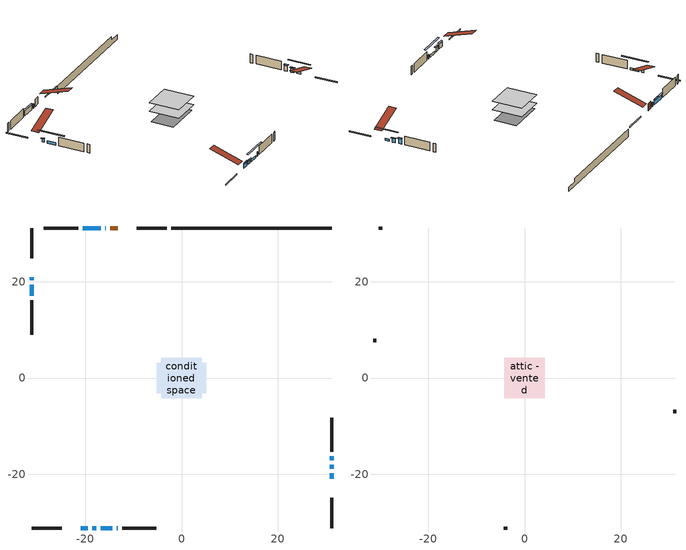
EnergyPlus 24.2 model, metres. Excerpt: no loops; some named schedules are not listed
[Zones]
conditioned space
 floor adiabatic (AdiabaticFloorConstruction): -4.17,-4.17 -4.17,4.17 4.17,4.17 4.17,-4.17 z0.61
 floor foundation (Slab1 construction): -5.19,-3.14 -5.19,3.14 5.19,3.14 5.19,-3.14 z-1.65
 wall outside (RimJoist1 construction): -3.04,31.22 -9.29,31.22 / -31.22,-31.22 -24.97,-31.22 / -31.22,31.22 -31.22,24.97 / 31.22,-31.22 31.22,-24.97 z0.61:0.91
 wall outside (AdiabaticWallConstruction 1): -13.28,31.22 -14.87,31.22 z0.61:2.64
 wall outside (AdiabaticWallConstruction): -15.8,31.22 -15.89,31.22 / -13.52,-31.22 -13.28,-31.22 z0.61:1.83; -20.97,-31.22 -19.5,-31.22 z0.61:1.93; -18.57,-31.22 -17.71,-31.22 / 31.22,-18.88 31.22,-18.01 z0.61:1.73; -31.22,20.97 -31.22,20.36 z0.61:1.58; 31.22,-20.97 31.22,-19.8 / -16.78,-31.22 -14.44,-31.22 / -31.22,19.43 -31.22,17.1 z0.61:1.22; 31.22,-17.08 31.22,-16.27 z0.61:2.08; -16.82,31.22 -20.58,31.22 z0.61:1.98
 wall outside (Wall1 construction): -21.51,31.22 -28.63,31.22 / -12.36,-31.22 -5.24,-31.22 / -31.22,16.17 -31.22,9.05 / 31.22,-15.34 31.22,-8.23 z0.61:3.05
 wall foundation (FoundationWall1 construction): -2.11,31.22,-1.65 -2.11,31.22,0.61 27.88,31.22,0.61 27.88,31.22,-0.46 31.22,31.22,-0.46 31.22,31.22,-1.65
 window (WindowConstruction 6): -15.8,31.22 -15.89,31.22 z0.61:1.83
 window (WindowConstruction 3): -20.97,-31.22 -19.5,-31.22 z0.61:1.93
 window (WindowConstruction 4): -18.57,-31.22 -17.71,-31.22 z0.61:1.73
 window (WindowConstruction 5): -31.22,20.97 -31.22,20.36 z0.61:1.58
 window (WindowConstruction 8): 31.22,-20.97 31.22,-19.8 z0.61:1.22
 window (WindowConstruction 9): -16.78,-31.22 -14.44,-31.22 z0.61:1.22
 window (WindowConstruction 10): -31.22,19.43 -31.22,17.1 z0.61:1.22
 window (WindowConstruction 7): -13.51,-31.22 -13.29,-31.22 z0.61:1.83
 window (WindowConstruction): 31.22,-18.87 31.22,-18.01 z0.61:1.73
 window (WindowConstruction 1): 31.22,-17.08 31.22,-16.27 z0.61:2.08
 window (WindowConstruction 2): -16.82,31.22 -20.58,31.22 z0.61:1.98
 door (Door): -13.28,31.22 -14.87,31.22 z0.61:2.64
 ceiling adiabatic (AdiabaticFloorConstruction): 4.17,-4.17 4.17,4.17 -4.17,4.17 -4.17,-4.17 z0.61
attic - vented
 floor to conditioned space (Floor1 construction Reversed): -4.17,-4.17 -4.17,4.17 4.17,4.17 4.17,-4.17 z3.05
 wall outside (Wall2 construction): -29.56,31.22 -30.29,31.22 / -4.31,-31.22 -3.58,-31.22 / -31.22,8.12 -31.22,7.39 / 31.22,-7.3 31.22,-6.57 z0.61:3.05
 roof outside (Roof1 construction): -12.35,31.22,3.05 -12.35,23.09,5.76 -10.21,23.09,5.76 -10.21,31.22,3.05; -21.9,-31.22,3.05 -21.9,-23.09,5.76 -24.04,-23.09,5.76 -24.04,-31.22,3.05; -31.22,21.9,3.05 -23.09,21.9,5.76 -23.09,24.04,5.76 -31.22,24.04,3.05; 31.22,-21.9,3.05 23.09,-21.9,5.76 23.09,-24.04,5.76 31.22,-24.04,3.05
shading: -19.3,-31.22 -21.17,-31.22 -21.17,-31.63 -19.3,-31.63 z2.13; -17.51,-31.22 -18.77,-31.22 -18.77,-31.63 -17.51,-31.63 z1.93; -31.22,20.16 -31.22,21.17 -31.63,21.17 -31.63,20.16 z1.78; 31.22,-17.16 31.22,-23.61 31.63,-23.61 31.63,-17.16 z3.86; -11.8,-31.22 -19.42,-31.22 -19.42,-31.63 -11.8,-31.63 z3.86; -31.22,14.46 -31.22,22.07 -31.63,22.07 -31.63,14.46 z3.86; 31.22,-17.81 31.22,-19.08 31.63,-19.08 31.63,-17.81 z1.93; 31.22,-16.07 31.22,-17.28 31.63,-17.28 31.63,-16.07 z2.28; -20.78,31.22 -16.62,31.22 -16.62,31.63 -20.78,31.63 z2.18
[Building]
Building 1: Terrain=Suburbs
[Site:Location]
Edmonton Intl AP_AB: Latitude {deg}=53.31; Longitude {deg}=-113.58; Time Zone {hr}=-7; Elevation {m}=723; Keep Site Location Information=Yes
[Site:GroundTemperature:Shallow]
-1.56185, -3.61833, -3.78302, -2.80711, 1.11059, 5.01004, 8.39065, 10.5322, 10.7141, 8.97234, 5.67794, 1.89811
[Site:WaterMainsTemperature]
Calculation Method=Schedule; Temperature Schedule=mains temperature schedule
[Material] Roughness=Rough; Thermal Absorptance=0.9
Name | Thickness {m} | Conductivity {W/m-K} | Density {kg/m3} | Specific Heat {J/kg-K} | Solar Absorptance | Visible Absorptance
asphalt or fiberglass shingles | 0.00635 | 0.162714 | 1121.4 | 1465.45 | 0.4 | 0.4
ceiling loosefill ins | 0.169333 | 0.0480833 | 16.02 | 1046.75 | 0.7 | 0.7
ceiling stud and cavity | 0.1397 | 0.558701 | 65.682 | 1177.47 | 0.7 | 0.7
concrete 4.0 in. | 0.1016 | 1.803125 | 2242.8 | 837.4 | 0.7 | 0.7
concrete 8.0 in. | 0.2032 | 1.803125 | 2242.8 | 837.4 | 0.7 | 0.7
door material | 0.04445 | 0.188738 | 512.64 | 1214.23 | 0.7 | 0.7
exterior vertical ins | 0.018407 | 0.029427 | 32.04 | 1214.23 | 0.7 | 0.7
floor covering | 0.0127 | 0.0433444 | 54.468 | 1339.84 | 0.6 | 0.6
floor rigid ins; wall rigid ins | 0.512978 | 0.029427 | 32.04 | 1214.23 | 0.7 | 0.7
floor stud and cavity | 0.1397 | 1.75129 | 37.0049 | 1207.88 | 0.7 | 0.7
furniture material conditioned space 1 | 0.1524 | 0.115458 | 640.8 | 1214.23 | 0.6 | 0.6
gypsum board | 0.0127 | 0.160291 | 801 | 837.4 | 0.6 | 0.6
gypsum board 1 | 0.0127 | 0.160291 | 801 | 837.4 | 0.7 | 0.7
osb sheathing 0.5 in. | 0.0127 | 0.115458 | 512.64 | 1214.23 | 0.7 | 0.7
osb sheathing 0.75 in. | 0.01905 | 0.115458 | 512.64 | 1214.23 | 0.7 | 0.7
osb sheathing 2.0 in. | 0.0508 | 0.115458 | 512.64 | 1214.23 | 0.7 | 0.7
rim joist stud and cavity | 0.0508 | 0.0314757 | 125.044 | 1163.47 | 0.6 | 0.6
wall stud and cavity | 0.1397 | 0.100683 | 139.0536 | 1170.24 | 0.7 | 0.7
wall stud and cavity 1 | 0.0889 | 6.1454 | 50.32683 | 1063.81 | 0.6 | 0.6
wall stud and cavity 2 | 0.0889 | 0.380278 | 52.3479 | 1209.89 | 0.7 | 0.7
wall stud and cavity 3 | 0.0889 | 0.391764 | 83.0341 | 1211.67 | 0.7 | 0.7
wood siding | 0.0254 | 0.102417 | 544.68 | 1172.36 | 0.4 | 0.4
wood siding 1 | 0.00254 | 0.102417 | 544.68 | 1172.36 | 0.4 | 0.4
wood siding 2; wood siding 3; wood siding 4 | 0.0254 | 0.102417 | 544.68 | 1172.36 | 0.7 | 0.7
[WindowMaterial:SimpleGlazingSystem]
Name | U-Factor {W/m2-K} | Solar Heat Gain Coefficient
WindowMaterial | 2.32968 | 0.53
WindowMaterial 1 | 4.6747 | 0.52
WindowMaterial 2 | 2.168996 | 0.6
WindowMaterial 3 | 2.20534 | 0.58
WindowMaterial 4 | 2.44608 | 0.48
WindowMaterial 5 | 3.653793 | 0.29
WindowMaterial 6 | 5.03525 | 0.62
WindowMaterial 7 | 2.6908 | 0.45
[Construction]
AdiabaticFloorConstruction: floor stud and cavity, floor rigid ins, osb sheathing 0.75 in., floor covering
AdiabaticWallConstruction: wood siding 3, wall rigid ins, wall stud and cavity 2, gypsum board
AdiabaticWallConstruction 1: wood siding 4, wall rigid ins, wall stud and cavity 2, gypsum board
Door: door material
Floor1 construction Reversed: gypsum board, ceiling stud and cavity, ceiling loosefill ins
FoundationWall1 construction: concrete 8.0 in., gypsum board 1
furniture construction conditioned space 1: furniture material conditioned space 1
PartitionWallConstruction: gypsum board, wall stud and cavity 3, gypsum board
RimJoist1 construction: wood siding 2, osb sheathing 2.0 in., rim joist stud and cavity
Roof1 construction: asphalt or fiberglass shingles
Slab1 construction: concrete 4.0 in.
Wall1 construction: wood siding, osb sheathing 0.5 in., wall stud and cavity, gypsum board
Wall2 construction: wood siding 1, wall stud and cavity 1
WindowConstruction; WindowConstruction 4: WindowMaterial
WindowConstruction 1: WindowMaterial 1
WindowConstruction 10; WindowConstruction 8; WindowConstruction 9: WindowMaterial 7
WindowConstruction 2: WindowMaterial 2
WindowConstruction 3: WindowMaterial 3
WindowConstruction 5: WindowMaterial 4
WindowConstruction 6: WindowMaterial 5
WindowConstruction 7: WindowMaterial 6
[Zone] Multiplier=1; Part of Total Floor Area=Yes
Name | Volume {m3}
attic - vented | 30.5633
conditioned space | 331.7
[Space]
Name | Zone | Volume {m3}
attic - vented 1 | attic - vented | 30.5633
conditioned space 1 | conditioned space | 331.7
[ZoneInfiltration:EffectiveLeakageArea]
infil attic - vented 1: Zone or Space=attic - vented 1; Schedule=Always On Discrete; Effective Air Leakage Area {cm2}=2418.78; Stack Coefficient=0.000357832; Wind Coefficient=1.27808e-05
[ZoneMixing]
whole house fan mix: Zone or Space=attic - vented; Schedule=Always On Continuous; Design Flow Rate Calculation Method=Flow/Zone; Design Flow Rate {m3/s}=0; Source Zone or Space=conditioned space
[SurfaceProperty:ExposedFoundationPerimeter]
Slab1: Exposed Perimeter Calculation Method=TotalExposedPerimeter; Total Exposed Perimeter {m}=33.326
[InternalMass] Zone or ZoneList=conditioned space; Space or SpaceList=conditioned space 1
Name | Construction | Surface Area {m2}
furniture mass conditioned space 1 | furniture construction conditioned space 1 | 53.8959
partition wall mass | PartitionWallConstruction | 134.74
[Lights]
interior lighting: Zone or ZoneList or Space or SpaceList=conditioned space 1; Schedule=interior lighting schedule; Design Level Calculation Method=LightingLevel; Lighting Level {W}=343.2; Return Air Fraction=0; Fraction Radiant=0.6; Fraction Visible=0.2; Fraction Replaceable=1
[People]
occupants: Zone or ZoneList or Space or SpaceList=conditioned space 1; Number of People Schedule=occupants schedule; Number of People Calculation Method=People; Number of People=3; Fraction Radiant=0.314171; Sensible Heat Fraction=0.56303; Activity Level Schedule=occupants activity schedule; Carbon Dioxide Generation Rate {m3/s-W}=0; Enable ASHRAE 55 Comfort Warnings=No; Mean Radiant Temperature Calculation Type=EnclosureAveraged
[ElectricEquipment] Zone or ZoneList or Space or SpaceList=conditioned space 1; Design Level Calculation Method=EquipmentLevel
Name | Schedule | Design Level {W} | Fraction Latent | Fraction Radiant | Fraction Lost
clothes dryer | clothes dryer schedule | 140.772 | 0.015 | 0.081 | 0.85
clothes washer | clothes washer schedule | 32.1985 | 0.03 | 0.162 | 0.7
cooking range | cooking range schedule | 215.147 | 0.08 | 0.432 | 0.2
dishwasher | dishwasher schedule | 66.8632 | 0.3 | 0.18 | 0.4
fridge | fridge schedule | 72.9452 | 0 | 0.6 | 0
mech vent bath fan 0 | mech vent bath fan 0 schedule | 50.2 | 0 | 0 | 1
mech vent bath fan 1 | mech vent bath fan 1 schedule | 50.2 | 0 | 0 | 1
mech vent house fan | mech vent house fan schedule | 0 | 0 | 0 | 1
mech vent house fan cfis | mech vent house fan cfis schedule | 0 | 0 | 0 | 0
mech vent range fan 0 | mech vent range fan 0 schedule | 57 | 0 | 0 | 1
misc plug loads | misc plug loads schedule | 494.7 | 0.045 | 0.513 | 0.1
whole house fan | Always On Discrete | 0 | 0 | 0 | 1
[OtherEquipment] Zone or ZoneList or Space or SpaceList=conditioned space 1; Design Level Calculation Method=EquipmentLevel
Name | Fuel Type | Schedule | Design Level {W} | Fraction Latent | Fraction Radiant | Fraction Lost
clothes dryer 1 | Electricity | clothes dryer schedule | 0 | 0.015 | 0.081 | 0.85
cooking range 1 | Electricity | cooking range schedule | 0 | 0.08 | 0.432 | 0.2
general water use latent | None | general water use schedule | 62.594 | 1 | 0 | 0
general water use sensible | None | general water use schedule | -61.6891 | 0 | 0.6 | 0
mech vent house fan latent load | None | Always On Discrete | 0 | 1 | 0 | 0
mech vent house fan sensible load | None | Always On Discrete | 0 | 0 | 0 | 0
water heater energy adjustment1 | NaturalGas | Always On Discrete | 0.01 | 0 | 0 | 1
[ZoneInfiltration:DesignFlowRate] Zone or ZoneList or Space or SpaceList=conditioned space 1; Schedule=Always On Discrete; Design Flow Rate Calculation Method=Flow/Zone; Design Flow Rate {m3/s}=0
infil flow; natural vent flow; whole house fan flow
[AvailabilityManager:Scheduled]
furnace airloop Availability Manager: Schedule=Always On Discrete
[Foundation:Kiva]
Foundation Kiva 1: Initial Indoor Air Temperature {C}=18; Wall Height Above Grade {m}=0.609996; Wall Depth Below Slab {m}=0.2032; Custom Block Material Name 1=exterior vertical ins; Custom Block Depth 1 {m}=2.26; Custom Block X Position 1 {m}=0.2159; Custom Block Z Position 1 {m}=0
[Foundation:Kiva:Settings]
Soil Conductivity {W/m-K}=0.849921; Soil Density {kg/m3}=1842.3; Soil Specific Heat {J/kg-K}=418.7; Ground Solar Absorptivity=0.9; Ground Thermal Absorptivity=0.9; Ground Surface Roughness {m}=0.03; Far-Field Width {m}=40; Deep-Ground Boundary Condition=ZeroFlux; Deep-Ground Depth {m}=40; Minimum Cell Dimension {m}=0.2; Maximum Cell Growth Coefficient=3; Simulation Timestep=Timestep
[Exterior:Lights]
exterior lighting: Schedule=exterior lighting schedule; Design Level {W}=75.6
[EnergyManagementSystem:GlobalVariable]
furnace_airloop_Fan_RTF
infil_program_Qfan
infil_program_Qinf
natural_vent_program_Qnv
natural_vent_program_Qwhf
[EnergyManagementSystem:Sensor]
Name | Output:Variable or Output:Meter Index Key | Output:Variable or Output:Meter
airflow_gain | infil flow | Infiltration Sensible Heat Gain Energy
airflow_gain_1 | natural vent flow | Infiltration Sensible Heat Gain Energy
airflow_gain_2 | whole house fan flow | Infiltration Sensible Heat Gain Energy
airflow_loss | infil flow | Infiltration Sensible Heat Loss Energy
airflow_loss_1 | natural vent flow | Infiltration Sensible Heat Loss Energy
airflow_loss_2 | whole house fan flow | Infiltration Sensible Heat Loss Energy
clg_load_cond |  | Cooling:EnergyTransfer:Zone:CONDITIONED SPACE
clg_sp_s; clg_sp_s_1 | cooling setpoint | Schedule Value
clothes_dryer_exhaust_0_sch_s | clothes dryer exhaust 0 schedule | Schedule Value
cool_season | cooling season schedule | Schedule Value
htg_load_cond |  | Heating:EnergyTransfer:Zone:CONDITIONED SPACE
htg_sp_s; htg_sp_s_1 | heating setpoint | Schedule Value
ig_ee_conv | clothes dryer | Electric Equipment Convective Heating Energy
ig_ee_conv_2 | cooking range | Electric Equipment Convective Heating Energy
ig_ee_conv_4 | fridge | Electric Equipment Convective Heating Energy
ig_ee_conv_5 | misc plug loads | Electric Equipment Convective Heating Energy
ig_ee_conv_6 | whole house fan | Electric Equipment Convective Heating Energy
ig_ee_rad | clothes dryer | Electric Equipment Radiant Heating Energy
ig_ee_rad_2 | cooking range | Electric Equipment Radiant Heating Energy
ig_ee_rad_4 | fridge | Electric Equipment Radiant Heating Energy
ig_ee_rad_5 | misc plug loads | Electric Equipment Radiant Heating Energy
ig_ee_rad_6 | whole house fan | Electric Equipment Radiant Heating Energy
ig_lgt_conv | interior lighting | Lights Convective Heating Energy
ig_lgt_rad | interior lighting | Lights Radiant Heating Energy
ig_lgt_vis | interior lighting | Lights Visible Radiation Heating Energy
ig_oe_conv | clothes dryer 1 | Other Equipment Convective Heating Energy
ig_oe_conv_1 | cooking range 1 | Other Equipment Convective Heating Energy
ig_oe_conv_2 | general water use latent | Other Equipment Convective Heating Energy
ig_oe_conv_3 | general water use sensible | Other Equipment Convective Heating Energy
ig_oe_conv_4 | water heater energy adjustment1 | Other Equipment Convective Heating Energy
ig_oe_rad | clothes dryer 1 | Other Equipment Radiant Heating Energy
ig_oe_rad_1 | cooking range 1 | Other Equipment Radiant Heating Energy
ig_oe_rad_2 | general water use latent | Other Equipment Radiant Heating Energy
ig_oe_rad_3 | general water use sensible | Other Equipment Radiant Heating Energy
ig_oe_rad_4 | water heater energy adjustment1 | Other Equipment Radiant Heating Energy
ig_ppl_conv | occupants | People Convective Heating Energy
ig_ppl_rad | occupants | People Radiant Heating Energy
im_conv | furniture mass conditioned space 1 | Surface Inside Face Convection Heat Gain Energy
im_conv_1 | partition wall mass | Surface Inside Face Convection Heat Gain Energy
im_ig | furniture mass conditioned space 1 | Surface Inside Face Internal Gains Radiation Heat Gain Energy
im_ig_1 | partition wall mass | Surface Inside Face Internal Gains Radiation Heat Gain Energy
im_lgt | furniture mass conditioned space 1 | Surface Inside Face Lights Radiation Heat Gain Energy
im_lgt_1 | partition wall mass | Surface Inside Face Lights Radiation Heat Gain Energy
im_sol | furniture mass conditioned space 1 | Surface Inside Face Solar Radiation Heat Gain Energy
im_sol_1 | partition wall mass | Surface Inside Face Solar Radiation Heat Gain Energy
im_surf | furniture mass conditioned space 1 | Surface Inside Face Net Surface Thermal Radiation Heat Gain Energy
im_surf_1 | partition wall mass | Surface Inside Face Net Surface Thermal Radiation Heat Gain Energy
mech_vent_bath_fan_0_sch_s | mech vent bath fan 0 schedule | Schedule Value
mech_vent_bath_fan_1_sch_s | mech vent bath fan 1 schedule | Schedule Value
mech_vent_range_fan_0_sch_s | mech vent range fan 0 schedule | Schedule Value
mv_conv | mech vent bath fan 0 | Electric Equipment Convective Heating Energy
mv_conv_1 | mech vent bath fan 1 | Electric Equipment Convective Heating Energy
mv_conv_2 | mech vent house fan | Electric Equipment Convective Heating Energy
mv_conv_3 | mech vent house fan cfis | Electric Equipment Convective Heating Energy
mv_conv_4 | mech vent range fan 0 | Electric Equipment Convective Heating Energy
mv_conv_5 | mech vent house fan latent load | Other Equipment Convective Heating Energy
mv_conv_6 | mech vent house fan sensible load | Other Equipment Convective Heating Energy
mv_rad | mech vent bath fan 0 | Electric Equipment Radiant Heating Energy
mv_rad_1 | mech vent bath fan 1 | Electric Equipment Radiant Heating Energy
mv_rad_2 | mech vent house fan | Electric Equipment Radiant Heating Energy
mv_rad_3 | mech vent house fan cfis | Electric Equipment Radiant Heating Energy
mv_rad_4 | mech vent range fan 0 | Electric Equipment Radiant Heating Energy
mv_rad_5 | mech vent house fan latent load | Other Equipment Radiant Heating Energy
mv_rad_6 | mech vent house fan sensible load | Other Equipment Radiant Heating Energy
natural_vent_s | natural vent schedule | Schedule Value
out_pb_s |  | Site Outdoor Air Barometric Pressure
out_wt_s |  | Site Outdoor Air Humidity Ratio
site_vw_s |  | Site Wind Speed
ss_back_out | Window1 | Surface Window Shortwave from Zone Back Out Window Heat Transfer Rate
ss_back_out_1 | Window10 | Surface Window Shortwave from Zone Back Out Window Heat Transfer Rate
ss_back_out_10 | Window8 | Surface Window Shortwave from Zone Back Out Window Heat Transfer Rate
ss_back_out_2 | Window11 | Surface Window Shortwave from Zone Back Out Window Heat Transfer Rate
ss_back_out_3 | Window12 | Surface Window Shortwave from Zone Back Out Window Heat Transfer Rate
ss_back_out_4 | Window13 | Surface Window Shortwave from Zone Back Out Window Heat Transfer Rate
ss_back_out_5 | Window14 | Surface Window Shortwave from Zone Back Out Window Heat Transfer Rate
ss_back_out_6 | Window16 | Surface Window Shortwave from Zone Back Out Window Heat Transfer Rate
ss_back_out_7 | Window4 | Surface Window Shortwave from Zone Back Out Window Heat Transfer Rate
ss_back_out_8 | Window5 | Surface Window Shortwave from Zone Back Out Window Heat Transfer Rate
ss_back_out_9 | Window6 | Surface Window Shortwave from Zone Back Out Window Heat Transfer Rate
ss_conv | Door1 | Surface Inside Face Convection Heat Gain Energy
ss_conv_1 | Window1 | Surface Inside Face Convection Heat Gain Energy
ss_conv_10 | Window6 | Surface Inside Face Convection Heat Gain Energy
ss_conv_11 | Window8 | Surface Inside Face Convection Heat Gain Energy
ss_conv_2 | Window10 | Surface Inside Face Convection Heat Gain Energy
ss_conv_3 | Window11 | Surface Inside Face Convection Heat Gain Energy
ss_conv_4 | Window12 | Surface Inside Face Convection Heat Gain Energy
ss_conv_5 | Window13 | Surface Inside Face Convection Heat Gain Energy
ss_conv_6 | Window14 | Surface Inside Face Convection Heat Gain Energy
ss_conv_7 | Window16 | Surface Inside Face Convection Heat Gain Energy
ss_conv_8 | Window4 | Surface Inside Face Convection Heat Gain Energy
ss_conv_9 | Window5 | Surface Inside Face Convection Heat Gain Energy
ss_ig | Door1 | Surface Inside Face Internal Gains Radiation Heat Gain Energy
ss_ig_1 | Window1 | Surface Inside Face Internal Gains Radiation Heat Gain Energy
ss_ig_10 | Window6 | Surface Inside Face Internal Gains Radiation Heat Gain Energy
ss_ig_11 | Window8 | Surface Inside Face Internal Gains Radiation Heat Gain Energy
ss_ig_2 | Window10 | Surface Inside Face Internal Gains Radiation Heat Gain Energy
ss_ig_3 | Window11 | Surface Inside Face Internal Gains Radiation Heat Gain Energy
ss_ig_4 | Window12 | Surface Inside Face Internal Gains Radiation Heat Gain Energy
ss_ig_5 | Window13 | Surface Inside Face Internal Gains Radiation Heat Gain Energy
ss_ig_6 | Window14 | Surface Inside Face Internal Gains Radiation Heat Gain Energy
ss_ig_7 | Window16 | Surface Inside Face Internal Gains Radiation Heat Gain Energy
ss_ig_8 | Window4 | Surface Inside Face Internal Gains Radiation Heat Gain Energy
ss_ig_9 | Window5 | Surface Inside Face Internal Gains Radiation Heat Gain Energy
ss_lgt | Door1 | Surface Inside Face Lights Radiation Heat Gain Energy
ss_sol | Door1 | Surface Inside Face Solar Radiation Heat Gain Energy
ss_surf | Door1 | Surface Inside Face Net Surface Thermal Radiation Heat Gain Energy
ss_surf_1 | Window1 | Surface Inside Face Net Surface Thermal Radiation Heat Gain Energy
ss_surf_10 | Window6 | Surface Inside Face Net Surface Thermal Radiation Heat Gain Energy
ss_surf_11 | Window8 | Surface Inside Face Net Surface Thermal Radiation Heat Gain Energy
ss_surf_2 | Window10 | Surface Inside Face Net Surface Thermal Radiation Heat Gain Energy
ss_surf_3 | Window11 | Surface Inside Face Net Surface Thermal Radiation Heat Gain Energy
ss_surf_4 | Window12 | Surface Inside Face Net Surface Thermal Radiation Heat Gain Energy
ss_surf_5 | Window13 | Surface Inside Face Net Surface Thermal Radiation Heat Gain Energy
ss_surf_6 | Window14 | Surface Inside Face Net Surface Thermal Radiation Heat Gain Energy
ss_surf_7 | Window16 | Surface Inside Face Net Surface Thermal Radiation Heat Gain Energy
ss_surf_8 | Window4 | Surface Inside Face Net Surface Thermal Radiation Heat Gain Energy
ss_surf_9 | Window5 | Surface Inside Face Net Surface Thermal Radiation Heat Gain Energy
ss_trans_in | Window1 | Surface Window Transmitted Solar Radiation Rate
ss_trans_in_1 | Window10 | Surface Window Transmitted Solar Radiation Rate
ss_trans_in_10 | Window8 | Surface Window Transmitted Solar Radiation Rate
ss_trans_in_2 | Window11 | Surface Window Transmitted Solar Radiation Rate
ss_trans_in_3 | Window12 | Surface Window Transmitted Solar Radiation Rate
ss_trans_in_4 | Window13 | Surface Window Transmitted Solar Radiation Rate
ss_trans_in_5 | Window14 | Surface Window Transmitted Solar Radiation Rate
ss_trans_in_6 | Window16 | Surface Window Transmitted Solar Radiation Rate
ss_trans_in_7 | Window4 | Surface Window Transmitted Solar Radiation Rate
ss_trans_in_8 | Window5 | Surface Window Transmitted Solar Radiation Rate
ss_trans_in_9 | Window6 | Surface Window Transmitted Solar Radiation Rate
ss_trans_out | Window1 | Surface Inside Face Initial Transmitted Diffuse Transmitted Out Window Solar Radiation Rate
ss_trans_out_1 | Window10 | Surface Inside Face Initial Transmitted Diffuse Transmitted Out Window Solar Radiation Rate
ss_trans_out_10 | Window8 | Surface Inside Face Initial Transmitted Diffuse Transmitted Out Window Solar Radiation Rate
ss_trans_out_2 | Window11 | Surface Inside Face Initial Transmitted Diffuse Transmitted Out Window Solar Radiation Rate
ss_trans_out_3 | Window12 | Surface Inside Face Initial Transmitted Diffuse Transmitted Out Window Solar Radiation Rate
ss_trans_out_4 | Window13 | Surface Inside Face Initial Transmitted Diffuse Transmitted Out Window Solar Radiation Rate
ss_trans_out_5 | Window14 | Surface Inside Face Initial Transmitted Diffuse Transmitted Out Window Solar Radiation Rate
ss_trans_out_6 | Window16 | Surface Inside Face Initial Transmitted Diffuse Transmitted Out Window Solar Radiation Rate
ss_trans_out_7 | Window4 | Surface Inside Face Initial Transmitted Diffuse Transmitted Out Window Solar Radiation Rate
ss_trans_out_8 | Window5 | Surface Inside Face Initial Transmitted Diffuse Transmitted Out Window Solar Radiation Rate
ss_trans_out_9 | Window6 | Surface Inside Face Initial Transmitted Diffuse Transmitted Out Window Solar Radiation Rate
s_conv | Floor1 | Surface Inside Face Convection Heat Gain Energy
s_conv_1 | FoundationWall1 | Surface Inside Face Convection Heat Gain Energy
s_conv_10 | Wall1:180 | Surface Inside Face Convection Heat Gain Energy
s_conv_11 | Wall1:270 | Surface Inside Face Convection Heat Gain Energy
s_conv_12 | Wall1:90 | Surface Inside Face Convection Heat Gain Energy
s_conv_2 | inferred conditioned ceiling | Surface Inside Face Convection Heat Gain Energy
s_conv_3 | inferred conditioned floor | Surface Inside Face Convection Heat Gain Energy
s_conv_4 | RimJoist1:0 | Surface Inside Face Convection Heat Gain Energy
s_conv_5 | RimJoist1:180 | Surface Inside Face Convection Heat Gain Energy
s_conv_6 | RimJoist1:270 | Surface Inside Face Convection Heat Gain Energy
s_conv_7 | RimJoist1:90 | Surface Inside Face Convection Heat Gain Energy
s_conv_8 | Slab1 | Surface Inside Face Convection Heat Gain Energy
s_conv_9 | Wall1:0 | Surface Inside Face Convection Heat Gain Energy
s_ig | Floor1 | Surface Inside Face Internal Gains Radiation Heat Gain Energy
s_ig_1 | FoundationWall1 | Surface Inside Face Internal Gains Radiation Heat Gain Energy
s_ig_10 | Wall1:180 | Surface Inside Face Internal Gains Radiation Heat Gain Energy
s_ig_11 | Wall1:270 | Surface Inside Face Internal Gains Radiation Heat Gain Energy
s_ig_12 | Wall1:90 | Surface Inside Face Internal Gains Radiation Heat Gain Energy
s_ig_2 | inferred conditioned ceiling | Surface Inside Face Internal Gains Radiation Heat Gain Energy
s_ig_3 | inferred conditioned floor | Surface Inside Face Internal Gains Radiation Heat Gain Energy
s_ig_4 | RimJoist1:0 | Surface Inside Face Internal Gains Radiation Heat Gain Energy
s_ig_5 | RimJoist1:180 | Surface Inside Face Internal Gains Radiation Heat Gain Energy
s_ig_6 | RimJoist1:270 | Surface Inside Face Internal Gains Radiation Heat Gain Energy
s_ig_7 | RimJoist1:90 | Surface Inside Face Internal Gains Radiation Heat Gain Energy
